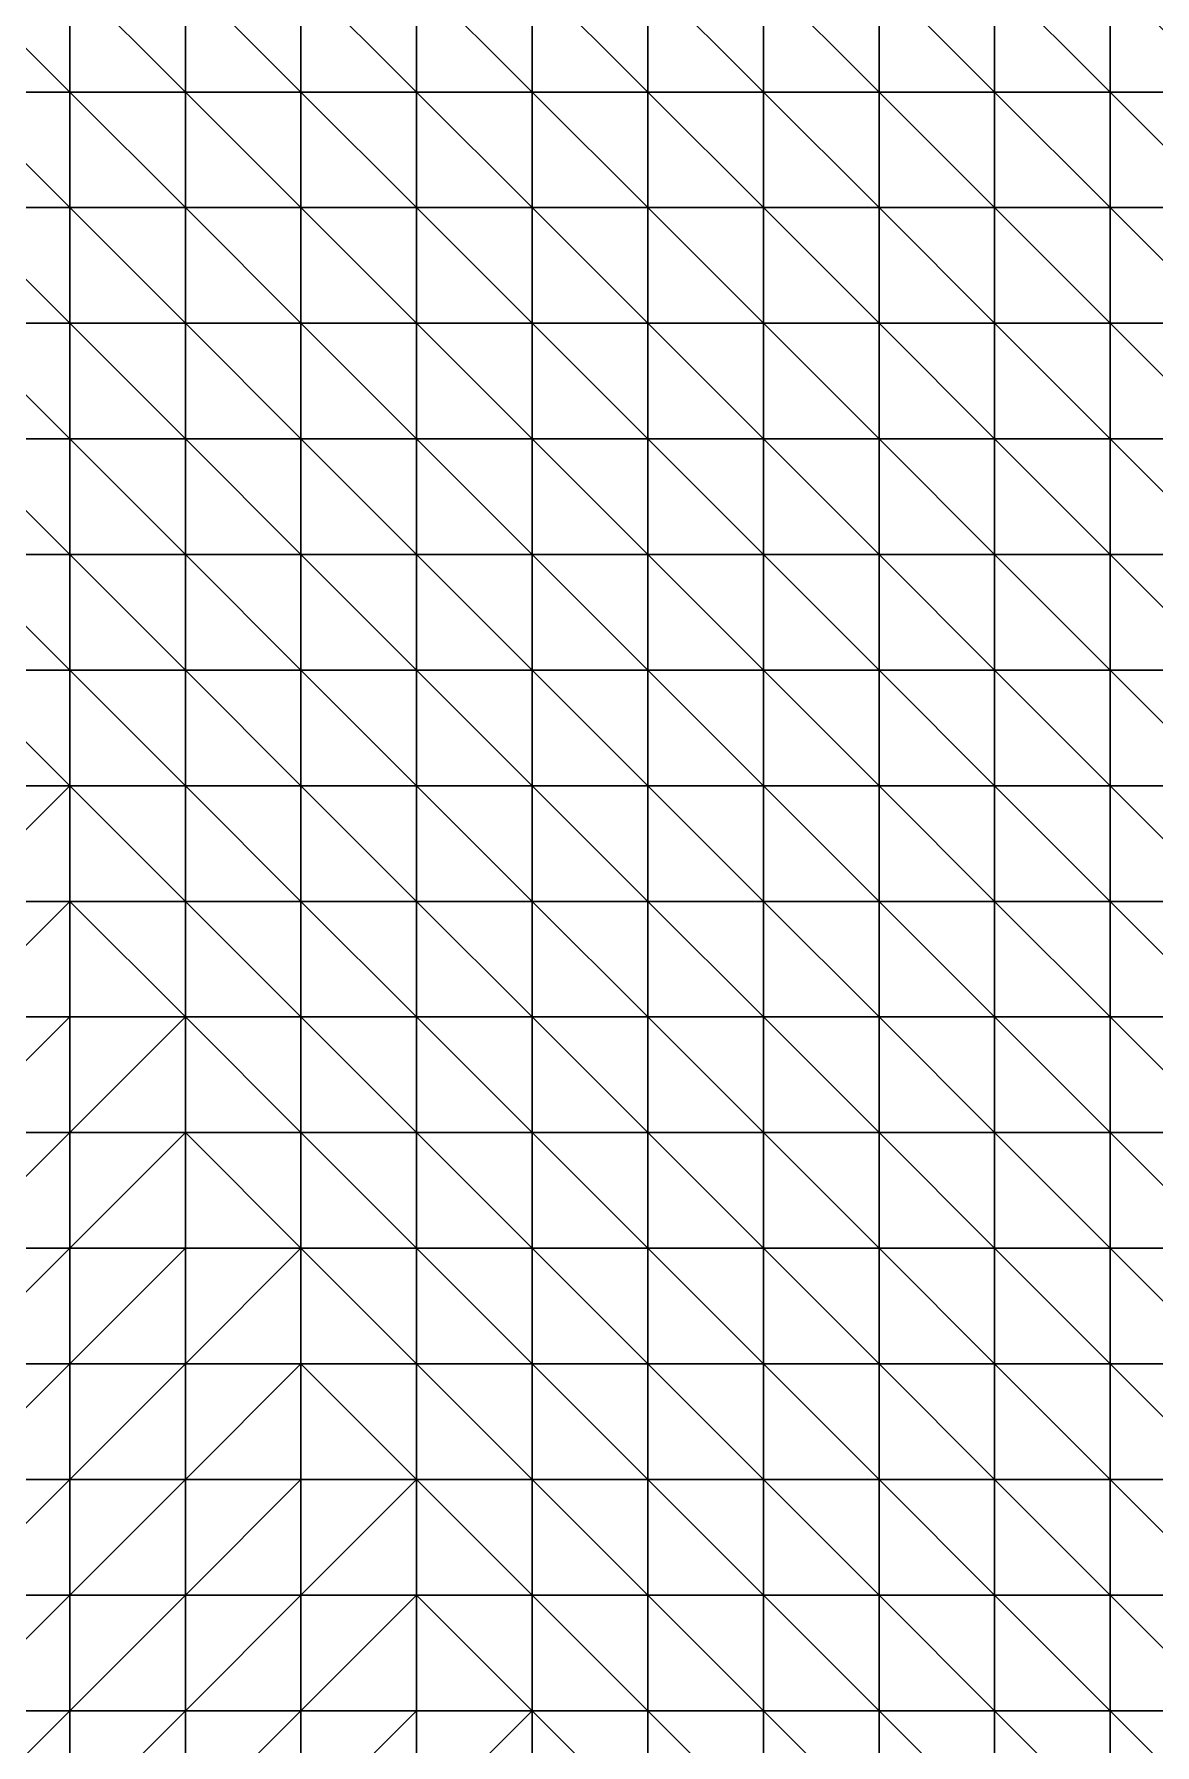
# Model space of a CAD drawing. Header units: metres. Extents: x -315 to 301, y -240 to 232.
# Drawn here: x -237.5 to -159.9, y -122.4 to -4 of the extents above; entities that cross this region are included whole.
import ezdxf

# ---------------------------------------------------------------- set-up
doc = ezdxf.new("R2010")
doc.units = ezdxf.units.M

msp = doc.modelspace()

# ---------------------------------------------------------------- linework, layer by layer
for points in [[(-243, 0, -404.8687), (-235, -8, -404.8687), (-235, 0, -405.3393), (-234.9999, 0.0001, -405.3392)], [(-243, 0, -404.8687), (-243, -8, -404.3981), (-235, -8, -404.8687), (-234.9999, -7.9999, -404.8686)], [(-235, 0, -405.3393), (-227, -8, -405.3393), (-227, 0, -405.3393), (-226.9999, 0.0001, -405.3392)], [(-235, 0, -405.3393), (-235, -8, -404.8687), (-227, -8, -405.3393), (-226.9999, -7.9999, -405.3392)], [(-227, 0, -405.3393), (-219, -8, -405.8098), (-219, 0, -405.8098), (-218.9999, 0.0001, -405.8098)], [(-227, 0, -405.3393), (-227, -8, -405.3393), (-219, -8, -405.8098), (-218.9999, -7.9999, -405.8098)], [(-219, 0, -405.8098), (-211, -8, -406.2804), (-211, 0, -406.2804), (-210.9999, 0.0001, -406.2803)], [(-219, 0, -405.8098), (-219, -8, -405.8098), (-211, -8, -406.2804), (-210.9999, -7.9999, -406.2803)], [(-211, 0, -406.2804), (-203, -8, -406.2804), (-203, 0, -406.2804), (-202.9999, 0.0001, -406.2803)], [(-211, 0, -406.2804), (-211, -8, -406.2804), (-203, -8, -406.2804), (-202.9999, -7.9999, -406.2803)], [(-203, 0, -406.2804), (-195, -8, -406.2804), (-195, 0, -406.2804), (-194.9999, 0.0001, -406.2803)], [(-203, 0, -406.2804), (-203, -8, -406.2804), (-195, -8, -406.2804), (-194.9999, -7.9999, -406.2803)], [(-195, 0, -406.2804), (-187, -8, -406.2804), (-187, 0, -405.8098), (-186.9999, 0.0001, -405.8098)], [(-195, 0, -406.2804), (-195, -8, -406.2804), (-187, -8, -406.2804), (-186.9999, -7.9999, -406.2803)], [(-187, 0, -405.8098), (-179, -8, -403.4569), (-179, 0, -403.4569), (-178.9999, 0.0001, -403.4568)], [(-187, 0, -405.8098), (-187, -8, -406.2804), (-179, -8, -403.4569), (-178.9999, -7.9999, -403.4568)], [(-179, 0, -403.4569), (-171, -8, -397.8098), (-171, 0, -397.8098), (-170.9999, 0.0001, -397.8098)], [(-179, 0, -403.4569), (-179, -8, -403.4569), (-171, -8, -397.8098), (-170.9999, -7.9999, -397.8098)], [(-171, 0, -397.8098), (-163, -8, -390.2804), (-163, 0, -390.2804), (-162.9999, 0.0001, -390.2803)], [(-171, 0, -397.8098), (-171, -8, -397.8098), (-163, -8, -390.2804), (-162.9999, -7.9999, -390.2803)], [(-163, 0, -390.2804), (-155, -8, -384.6334), (-155, 0, -384.1628), (-154.9999, 0.0001, -384.1627)], [(-163, 0, -390.2804), (-163, -8, -390.2804), (-155, -8, -384.6334), (-154.9999, -7.9999, -384.6333)], [(-243, -8, -404.3981), (-235, -16, -404.8687), (-235, -8, -404.8687), (-234.9999, -7.9999, -404.8686)], [(-243, -8, -404.3981), (-243, -16, -404.3981), (-235, -16, -404.8687), (-234.9999, -15.9999, -404.8686)], [(-235, -8, -404.8687), (-227, -16, -405.3393), (-227, -8, -405.3393), (-226.9999, -7.9999, -405.3392)], [(-235, -8, -404.8687), (-235, -16, -404.8687), (-227, -16, -405.3393), (-226.9999, -15.9999, -405.3392)], [(-227, -8, -405.3393), (-219, -16, -405.8098), (-219, -8, -405.8098), (-218.9999, -7.9999, -405.8098)], [(-227, -8, -405.3393), (-227, -16, -405.3393), (-219, -16, -405.8098), (-218.9999, -15.9999, -405.8098)], [(-219, -8, -405.8098), (-211, -16, -405.8098), (-211, -8, -406.2804), (-210.9999, -7.9999, -406.2803)], [(-219, -8, -405.8098), (-219, -16, -405.8098), (-211, -16, -405.8098), (-210.9999, -15.9999, -405.8098)], [(-211, -8, -406.2804), (-203, -16, -406.2804), (-203, -8, -406.2804), (-202.9999, -7.9999, -406.2803)], [(-211, -8, -406.2804), (-211, -16, -405.8098), (-203, -16, -406.2804), (-202.9999, -15.9999, -406.2803)], [(-203, -8, -406.2804), (-195, -16, -406.2804), (-195, -8, -406.2804), (-194.9999, -7.9999, -406.2803)], [(-203, -8, -406.2804), (-203, -16, -406.2804), (-195, -16, -406.2804), (-194.9999, -15.9999, -406.2803)], [(-195, -8, -406.2804), (-187, -16, -406.2804), (-187, -8, -406.2804), (-186.9999, -7.9999, -406.2803)], [(-195, -8, -406.2804), (-195, -16, -406.2804), (-187, -16, -406.2804), (-186.9999, -15.9999, -406.2803)], [(-187, -8, -406.2804), (-179, -16, -404.3981), (-179, -8, -403.4569), (-178.9999, -7.9999, -403.4568)], [(-187, -8, -406.2804), (-187, -16, -406.2804), (-179, -16, -404.3981), (-178.9999, -15.9999, -404.398)], [(-179, -8, -403.4569), (-171, -16, -399.2216), (-171, -8, -397.8098), (-170.9999, -7.9999, -397.8098)], [(-179, -8, -403.4569), (-179, -16, -404.3981), (-171, -16, -399.2216), (-170.9999, -15.9999, -399.2215)], [(-171, -8, -397.8098), (-163, -16, -391.6922), (-163, -8, -390.2804), (-162.9999, -7.9999, -390.2803)], [(-171, -8, -397.8098), (-171, -16, -399.2216), (-163, -16, -391.6922), (-162.9999, -15.9999, -391.6921)], [(-163, -8, -390.2804), (-155, -16, -385.5745), (-155, -8, -384.6334), (-154.9999, -7.9999, -384.6333)], [(-163, -8, -390.2804), (-163, -16, -391.6922), (-155, -16, -385.5745), (-154.9999, -15.9999, -385.5745)], [(-243, -16, -404.3981), (-235, -24, -404.8687), (-235, -16, -404.8687), (-234.9999, -15.9999, -404.8686)], [(-243, -16, -404.3981), (-243, -24, -404.3981), (-235, -24, -404.8687), (-234.9999, -23.9999, -404.8686)], [(-235, -16, -404.8687), (-227, -24, -405.3393), (-227, -16, -405.3393), (-226.9999, -15.9999, -405.3392)], [(-235, -16, -404.8687), (-235, -24, -404.8687), (-227, -24, -405.3393), (-226.9999, -23.9999, -405.3392)], [(-227, -16, -405.3393), (-219, -24, -405.3393), (-219, -16, -405.8098), (-218.9999, -15.9999, -405.8098)], [(-227, -16, -405.3393), (-227, -24, -405.3393), (-219, -24, -405.3393), (-218.9999, -23.9999, -405.3392)], [(-219, -16, -405.8098), (-211, -24, -405.8098), (-211, -16, -405.8098), (-210.9999, -15.9999, -405.8098)], [(-219, -16, -405.8098), (-219, -24, -405.3393), (-211, -24, -405.8098), (-210.9999, -23.9999, -405.8098)], [(-211, -16, -405.8098), (-203, -24, -406.2804), (-203, -16, -406.2804), (-202.9999, -15.9999, -406.2803)], [(-211, -16, -405.8098), (-211, -24, -405.8098), (-203, -24, -406.2804), (-202.9999, -23.9999, -406.2803)], [(-203, -16, -406.2804), (-195, -24, -406.2804), (-195, -16, -406.2804), (-194.9999, -15.9999, -406.2803)], [(-203, -16, -406.2804), (-203, -24, -406.2804), (-195, -24, -406.2804), (-194.9999, -23.9999, -406.2803)], [(-195, -16, -406.2804), (-187, -24, -406.2804), (-187, -16, -406.2804), (-186.9999, -15.9999, -406.2803)], [(-195, -16, -406.2804), (-195, -24, -406.2804), (-187, -24, -406.2804), (-186.9999, -23.9999, -406.2803)], [(-187, -16, -406.2804), (-179, -24, -405.3393), (-179, -16, -404.3981), (-178.9999, -15.9999, -404.398)], [(-187, -16, -406.2804), (-187, -24, -406.2804), (-179, -24, -405.3393), (-178.9999, -23.9999, -405.3392)], [(-179, -16, -404.3981), (-171, -24, -401.104), (-171, -16, -399.2216), (-170.9999, -15.9999, -399.2215)], [(-179, -16, -404.3981), (-179, -24, -405.3393), (-171, -24, -401.104), (-170.9999, -23.9999, -401.1039)], [(-171, -16, -399.2216), (-163, -24, -394.0451), (-163, -16, -391.6922), (-162.9999, -15.9999, -391.6921)], [(-171, -16, -399.2216), (-171, -24, -401.104), (-163, -24, -394.0451), (-162.9999, -23.9999, -394.045)], [(-163, -16, -391.6922), (-155, -24, -387.9275), (-155, -16, -385.5745), (-154.9999, -15.9999, -385.5745)], [(-163, -16, -391.6922), (-163, -24, -394.0451), (-155, -24, -387.9275), (-154.9999, -23.9999, -387.9274)], [(-243, -24, -404.3981), (-235, -32, -404.3981), (-235, -24, -404.8687), (-234.9999, -23.9999, -404.8686)], [(-243, -24, -404.3981), (-243, -32, -402.9863), (-235, -32, -404.3981), (-234.9999, -31.9999, -404.398)], [(-235, -24, -404.8687), (-227, -32, -404.8687), (-227, -24, -405.3393), (-226.9999, -23.9999, -405.3392)], [(-235, -24, -404.8687), (-235, -32, -404.3981), (-227, -32, -404.8687), (-226.9999, -31.9999, -404.8686)], [(-227, -24, -405.3393), (-219, -32, -404.8687), (-219, -24, -405.3393), (-218.9999, -23.9999, -405.3392)], [(-227, -24, -405.3393), (-227, -32, -404.8687), (-219, -32, -404.8687), (-218.9999, -31.9999, -404.8686)], [(-219, -24, -405.3393), (-211, -32, -405.3393), (-211, -24, -405.8098), (-210.9999, -23.9999, -405.8098)], [(-219, -24, -405.3393), (-219, -32, -404.8687), (-211, -32, -405.3393), (-210.9999, -31.9999, -405.3392)], [(-211, -24, -405.8098), (-203, -32, -405.8098), (-203, -24, -406.2804), (-202.9999, -23.9999, -406.2803)], [(-211, -24, -405.8098), (-211, -32, -405.3393), (-203, -32, -405.8098), (-202.9999, -31.9999, -405.8098)], [(-203, -24, -406.2804), (-195, -32, -406.2804), (-195, -24, -406.2804), (-194.9999, -23.9999, -406.2803)], [(-203, -24, -406.2804), (-203, -32, -405.8098), (-195, -32, -406.2804), (-194.9999, -31.9999, -406.2803)], [(-195, -24, -406.2804), (-187, -32, -406.2804), (-187, -24, -406.2804), (-186.9999, -23.9999, -406.2803)], [(-195, -24, -406.2804), (-195, -32, -406.2804), (-187, -32, -406.2804), (-186.9999, -31.9999, -406.2803)], [(-187, -24, -406.2804), (-179, -32, -405.8098), (-179, -24, -405.3393), (-178.9999, -23.9999, -405.3392)], [(-187, -24, -406.2804), (-187, -32, -406.2804), (-179, -32, -405.8098), (-178.9999, -31.9999, -405.8098)], [(-179, -24, -405.3393), (-171, -32, -402.9863), (-171, -24, -401.104), (-170.9999, -23.9999, -401.1039)], [(-179, -24, -405.3393), (-179, -32, -405.8098), (-171, -32, -402.9863), (-170.9999, -31.9999, -402.9862)], [(-171, -24, -401.104), (-163, -32, -397.3393), (-163, -24, -394.0451), (-162.9999, -23.9999, -394.045)], [(-171, -24, -401.104), (-171, -32, -402.9863), (-163, -32, -397.3393), (-162.9999, -31.9999, -397.3392)], [(-163, -24, -394.0451), (-155, -32, -391.2216), (-155, -24, -387.9275), (-154.9999, -23.9999, -387.9274)], [(-163, -24, -394.0451), (-163, -32, -397.3393), (-155, -32, -391.2216), (-154.9999, -31.9999, -391.2215)], [(-243, -32, -402.9863), (-235, -40, -402.9863), (-235, -32, -404.3981), (-234.9999, -31.9999, -404.398)], [(-243, -32, -402.9863), (-243, -40, -400.6334), (-235, -40, -402.9863), (-234.9999, -39.9999, -402.9862)], [(-235, -32, -404.3981), (-227, -40, -404.3981), (-227, -32, -404.8687), (-226.9999, -31.9999, -404.8686)], [(-235, -32, -404.3981), (-235, -40, -402.9863), (-227, -40, -404.3981), (-226.9999, -39.9999, -404.398)], [(-227, -32, -404.8687), (-219, -40, -404.3981), (-219, -32, -404.8687), (-218.9999, -31.9999, -404.8686)], [(-227, -32, -404.8687), (-227, -40, -404.3981), (-219, -40, -404.3981), (-218.9999, -39.9999, -404.398)], [(-219, -32, -404.8687), (-211, -40, -404.8687), (-211, -32, -405.3393), (-210.9999, -31.9999, -405.3392)], [(-219, -32, -404.8687), (-219, -40, -404.3981), (-211, -40, -404.8687), (-210.9999, -39.9999, -404.8686)], [(-211, -32, -405.3393), (-203, -40, -405.3393), (-203, -32, -405.8098), (-202.9999, -31.9999, -405.8098)], [(-211, -32, -405.3393), (-211, -40, -404.8687), (-203, -40, -405.3393), (-202.9999, -39.9999, -405.3392)], [(-203, -32, -405.8098), (-195, -40, -405.8098), (-195, -32, -406.2804), (-194.9999, -31.9999, -406.2803)], [(-203, -32, -405.8098), (-203, -40, -405.3393), (-195, -40, -405.8098), (-194.9999, -39.9999, -405.8098)], [(-195, -32, -406.2804), (-187, -40, -406.2804), (-187, -32, -406.2804), (-186.9999, -31.9999, -406.2803)], [(-195, -32, -406.2804), (-195, -40, -405.8098), (-187, -40, -406.2804), (-186.9999, -39.9999, -406.2803)], [(-187, -32, -406.2804), (-179, -40, -405.8098), (-179, -32, -405.8098), (-178.9999, -31.9999, -405.8098)], [(-187, -32, -406.2804), (-187, -40, -406.2804), (-179, -40, -405.8098), (-178.9999, -39.9999, -405.8098)], [(-179, -32, -405.8098), (-171, -40, -404.3981), (-171, -32, -402.9863), (-170.9999, -31.9999, -402.9862)], [(-179, -32, -405.8098), (-179, -40, -405.8098), (-171, -40, -404.3981), (-170.9999, -39.9999, -404.398)], [(-171, -32, -402.9863), (-163, -40, -400.1628), (-163, -32, -397.3393), (-162.9999, -31.9999, -397.3392)], [(-171, -32, -402.9863), (-171, -40, -404.3981), (-163, -40, -400.1628), (-162.9999, -39.9999, -400.1627)], [(-163, -32, -397.3393), (-155, -40, -394.9863), (-155, -32, -391.2216), (-154.9999, -31.9999, -391.2215)], [(-163, -32, -397.3393), (-163, -40, -400.1628), (-155, -40, -394.9863), (-154.9999, -39.9999, -394.9862)], [(-243, -40, -400.6334), (-235, -48, -401.5745), (-235, -40, -402.9863), (-234.9999, -39.9999, -402.9862)], [(-243, -40, -400.6334), (-243, -48, -396.3981), (-235, -48, -401.5745), (-234.9999, -47.9999, -401.5745)], [(-235, -40, -402.9863), (-227, -48, -403.4569), (-227, -40, -404.3981), (-226.9999, -39.9999, -404.398)], [(-235, -40, -402.9863), (-235, -48, -401.5745), (-227, -48, -403.4569), (-226.9999, -47.9999, -403.4568)], [(-227, -40, -404.3981), (-219, -48, -404.3981), (-219, -40, -404.3981), (-218.9999, -39.9999, -404.398)], [(-227, -40, -404.3981), (-227, -48, -403.4569), (-219, -48, -404.3981), (-218.9999, -47.9999, -404.398)], [(-219, -40, -404.3981), (-211, -48, -404.3981), (-211, -40, -404.8687), (-210.9999, -39.9999, -404.8686)], [(-219, -40, -404.3981), (-219, -48, -404.3981), (-211, -48, -404.3981), (-210.9999, -47.9999, -404.398)], [(-211, -40, -404.8687), (-203, -48, -404.8687), (-203, -40, -405.3393), (-202.9999, -39.9999, -405.3392)], [(-211, -40, -404.8687), (-211, -48, -404.3981), (-203, -48, -404.8687), (-202.9999, -47.9999, -404.8686)], [(-203, -40, -405.3393), (-195, -48, -405.3393), (-195, -40, -405.8098), (-194.9999, -39.9999, -405.8098)], [(-203, -40, -405.3393), (-203, -48, -404.8687), (-195, -48, -405.3393), (-194.9999, -47.9999, -405.3392)], [(-195, -40, -405.8098), (-187, -48, -405.8098), (-187, -40, -406.2804), (-186.9999, -39.9999, -406.2803)], [(-195, -40, -405.8098), (-195, -48, -405.3393), (-187, -48, -405.8098), (-186.9999, -47.9999, -405.8098)], [(-187, -40, -406.2804), (-179, -48, -405.8098), (-179, -40, -405.8098), (-178.9999, -39.9999, -405.8098)], [(-187, -40, -406.2804), (-187, -48, -405.8098), (-179, -48, -405.8098), (-178.9999, -47.9999, -405.8098)], [(-179, -40, -405.8098), (-171, -48, -405.3393), (-171, -40, -404.3981), (-170.9999, -39.9999, -404.398)], [(-179, -40, -405.8098), (-179, -48, -405.8098), (-171, -48, -405.3393), (-170.9999, -47.9999, -405.3392)], [(-171, -40, -404.3981), (-163, -48, -402.5157), (-163, -40, -400.1628), (-162.9999, -39.9999, -400.1627)], [(-171, -40, -404.3981), (-171, -48, -405.3393), (-163, -48, -402.5157), (-162.9999, -47.9999, -402.5156)], [(-163, -40, -400.1628), (-155, -48, -398.751), (-155, -40, -394.9863), (-154.9999, -39.9999, -394.9862)], [(-163, -40, -400.1628), (-163, -48, -402.5157), (-155, -48, -398.751), (-154.9999, -47.9999, -398.7509)], [(-243, -48, -396.3981), (-235, -56, -399.2216), (-235, -48, -401.5745), (-234.9999, -47.9999, -401.5745)], [(-243, -48, -396.3981), (-243, -56, -392.1628), (-235, -56, -399.2216), (-234.9999, -55.9999, -399.2215)], [(-235, -48, -401.5745), (-227, -56, -402.5157), (-227, -48, -403.4569), (-226.9999, -47.9999, -403.4568)], [(-235, -48, -401.5745), (-235, -56, -399.2216), (-227, -56, -402.5157), (-226.9999, -55.9999, -402.5156)], [(-227, -48, -403.4569), (-219, -56, -403.9275), (-219, -48, -404.3981), (-218.9999, -47.9999, -404.398)], [(-227, -48, -403.4569), (-227, -56, -402.5157), (-219, -56, -403.9275), (-218.9999, -55.9999, -403.9274)], [(-219, -48, -404.3981), (-211, -56, -404.3981), (-211, -48, -404.3981), (-210.9999, -47.9999, -404.398)], [(-219, -48, -404.3981), (-219, -56, -403.9275), (-211, -56, -404.3981), (-210.9999, -55.9999, -404.398)], [(-211, -48, -404.3981), (-203, -56, -404.8687), (-203, -48, -404.8687), (-202.9999, -47.9999, -404.8686)], [(-211, -48, -404.3981), (-211, -56, -404.3981), (-203, -56, -404.8687), (-202.9999, -55.9999, -404.8686)], [(-203, -48, -404.8687), (-195, -56, -405.3393), (-195, -48, -405.3393), (-194.9999, -47.9999, -405.3392)], [(-203, -48, -404.8687), (-203, -56, -404.8687), (-195, -56, -405.3393), (-194.9999, -55.9999, -405.3392)], [(-195, -48, -405.3393), (-187, -56, -405.8098), (-187, -48, -405.8098), (-186.9999, -47.9999, -405.8098)], [(-195, -48, -405.3393), (-195, -56, -405.3393), (-187, -56, -405.8098), (-186.9999, -55.9999, -405.8098)], [(-187, -48, -405.8098), (-179, -56, -405.8098), (-179, -48, -405.8098), (-178.9999, -47.9999, -405.8098)], [(-187, -48, -405.8098), (-187, -56, -405.8098), (-179, -56, -405.8098), (-178.9999, -55.9999, -405.8098)], [(-179, -48, -405.8098), (-171, -56, -405.3393), (-171, -48, -405.3393), (-170.9999, -47.9999, -405.3392)], [(-179, -48, -405.8098), (-179, -56, -405.8098), (-171, -56, -405.3393), (-170.9999, -55.9999, -405.3392)], [(-171, -48, -405.3393), (-163, -56, -403.9275), (-163, -48, -402.5157), (-162.9999, -47.9999, -402.5156)], [(-171, -48, -405.3393), (-171, -56, -405.3393), (-163, -56, -403.9275), (-162.9999, -55.9999, -403.9274)], [(-163, -48, -402.5157), (-155, -56, -401.5745), (-155, -48, -398.751), (-154.9999, -47.9999, -398.7509)], [(-163, -48, -402.5157), (-163, -56, -403.9275), (-155, -56, -401.5745), (-154.9999, -55.9999, -401.5745)], [(-243, -64, -387.9275), (-235, -64, -396.3981), (-235, -56, -399.2216), (-234.9999, -55.9999, -399.2215)], [(-243, -64, -387.9275), (-235, -56, -399.2216), (-243, -56, -392.1628), (-242.9999, -55.9999, -392.1627)], [(-235, -56, -399.2216), (-227, -64, -401.104), (-227, -56, -402.5157), (-226.9999, -55.9999, -402.5156)], [(-235, -56, -399.2216), (-235, -64, -396.3981), (-227, -64, -401.104), (-226.9999, -63.9999, -401.1039)], [(-227, -56, -402.5157), (-219, -64, -402.9863), (-219, -56, -403.9275), (-218.9999, -55.9999, -403.9274)], [(-227, -56, -402.5157), (-227, -64, -401.104), (-219, -64, -402.9863), (-218.9999, -63.9999, -402.9862)], [(-219, -56, -403.9275), (-211, -64, -403.9275), (-211, -56, -404.3981), (-210.9999, -55.9999, -404.398)], [(-219, -56, -403.9275), (-219, -64, -402.9863), (-211, -64, -403.9275), (-210.9999, -63.9999, -403.9274)], [(-211, -56, -404.3981), (-203, -64, -404.8687), (-203, -56, -404.8687), (-202.9999, -55.9999, -404.8686)], [(-211, -56, -404.3981), (-211, -64, -403.9275), (-203, -64, -404.8687), (-202.9999, -63.9999, -404.8686)], [(-203, -56, -404.8687), (-195, -64, -405.3393), (-195, -56, -405.3393), (-194.9999, -55.9999, -405.3392)], [(-203, -56, -404.8687), (-203, -64, -404.8687), (-195, -64, -405.3393), (-194.9999, -63.9999, -405.3392)], [(-195, -56, -405.3393), (-187, -64, -405.8098), (-187, -56, -405.8098), (-186.9999, -55.9999, -405.8098)], [(-195, -56, -405.3393), (-195, -64, -405.3393), (-187, -64, -405.8098), (-186.9999, -63.9999, -405.8098)], [(-187, -56, -405.8098), (-179, -64, -406.2804), (-179, -56, -405.8098), (-178.9999, -55.9999, -405.8098)], [(-187, -56, -405.8098), (-187, -64, -405.8098), (-179, -64, -406.2804), (-178.9999, -63.9999, -406.2803)], [(-179, -56, -405.8098), (-171, -64, -405.3393), (-171, -56, -405.3393), (-170.9999, -55.9999, -405.3392)], [(-179, -56, -405.8098), (-179, -64, -406.2804), (-171, -64, -405.3393), (-170.9999, -63.9999, -405.3392)], [(-171, -56, -405.3393), (-163, -64, -404.3981), (-163, -56, -403.9275), (-162.9999, -55.9999, -403.9274)], [(-171, -56, -405.3393), (-171, -64, -405.3393), (-163, -64, -404.3981), (-162.9999, -63.9999, -404.398)], [(-163, -56, -403.9275), (-155, -64, -402.9863), (-155, -56, -401.5745), (-154.9999, -55.9999, -401.5745)], [(-163, -56, -403.9275), (-163, -64, -404.3981), (-155, -64, -402.9863), (-154.9999, -63.9999, -402.9862)], [(-243, -72, -382.751), (-235, -72, -393.104), (-235, -64, -396.3981), (-234.9999, -63.9999, -396.398)], [(-243, -72, -382.751), (-235, -64, -396.3981), (-243, -64, -387.9275), (-242.9999, -63.9999, -387.9274)], [(-235, -64, -396.3981), (-227, -72, -399.2216), (-227, -64, -401.104), (-226.9999, -63.9999, -401.1039)], [(-235, -64, -396.3981), (-235, -72, -393.104), (-227, -72, -399.2216), (-226.9999, -71.9999, -399.2215)], [(-227, -64, -401.104), (-219, -72, -402.0451), (-219, -64, -402.9863), (-218.9999, -63.9999, -402.9862)], [(-227, -64, -401.104), (-227, -72, -399.2216), (-219, -72, -402.0451), (-218.9999, -71.9999, -402.045)], [(-219, -64, -402.9863), (-211, -72, -403.9275), (-211, -64, -403.9275), (-210.9999, -63.9999, -403.9274)], [(-219, -64, -402.9863), (-219, -72, -402.0451), (-211, -72, -403.9275), (-210.9999, -71.9999, -403.9274)], [(-211, -64, -403.9275), (-203, -72, -404.3981), (-203, -64, -404.8687), (-202.9999, -63.9999, -404.8686)], [(-211, -64, -403.9275), (-211, -72, -403.9275), (-203, -72, -404.3981), (-202.9999, -71.9999, -404.398)], [(-203, -64, -404.8687), (-195, -72, -405.3393), (-195, -64, -405.3393), (-194.9999, -63.9999, -405.3392)], [(-203, -64, -404.8687), (-203, -72, -404.3981), (-195, -72, -405.3393), (-194.9999, -71.9999, -405.3392)], [(-195, -64, -405.3393), (-187, -72, -405.8098), (-187, -64, -405.8098), (-186.9999, -63.9999, -405.8098)], [(-195, -64, -405.3393), (-195, -72, -405.3393), (-187, -72, -405.8098), (-186.9999, -71.9999, -405.8098)], [(-187, -64, -405.8098), (-179, -72, -406.2804), (-179, -64, -406.2804), (-178.9999, -63.9999, -406.2803)], [(-187, -64, -405.8098), (-187, -72, -405.8098), (-179, -72, -406.2804), (-178.9999, -71.9999, -406.2803)], [(-179, -64, -406.2804), (-171, -72, -405.8098), (-171, -64, -405.3393), (-170.9999, -63.9999, -405.3392)], [(-179, -64, -406.2804), (-179, -72, -406.2804), (-171, -72, -405.8098), (-170.9999, -71.9999, -405.8098)], [(-171, -64, -405.3393), (-163, -72, -404.8687), (-163, -64, -404.3981), (-162.9999, -63.9999, -404.398)], [(-171, -64, -405.3393), (-171, -72, -405.8098), (-163, -72, -404.8687), (-162.9999, -71.9999, -404.8686)], [(-163, -64, -404.3981), (-155, -72, -403.9275), (-155, -64, -402.9863), (-154.9999, -63.9999, -402.9862)], [(-163, -64, -404.3981), (-163, -72, -404.8687), (-155, -72, -403.9275), (-154.9999, -71.9999, -403.9274)], [(-243, -80, -374.751), (-235, -80, -388.3981), (-235, -72, -393.104), (-234.9999, -71.9999, -393.1039)], [(-243, -80, -374.751), (-235, -72, -393.104), (-243, -72, -382.751), (-242.9999, -71.9999, -382.7509)], [(-235, -80, -388.3981), (-227, -80, -396.8687), (-227, -72, -399.2216), (-226.9999, -71.9999, -399.2215)], [(-235, -80, -388.3981), (-227, -72, -399.2216), (-235, -72, -393.104), (-234.9999, -71.9999, -393.1039)], [(-227, -72, -399.2216), (-219, -80, -401.104), (-219, -72, -402.0451), (-218.9999, -71.9999, -402.045)], [(-227, -72, -399.2216), (-227, -80, -396.8687), (-219, -80, -401.104), (-218.9999, -79.9999, -401.1039)], [(-219, -72, -402.0451), (-211, -80, -402.9863), (-211, -72, -403.9275), (-210.9999, -71.9999, -403.9274)], [(-219, -72, -402.0451), (-219, -80, -401.104), (-211, -80, -402.9863), (-210.9999, -79.9999, -402.9862)], [(-211, -72, -403.9275), (-203, -80, -403.9275), (-203, -72, -404.3981), (-202.9999, -71.9999, -404.398)], [(-211, -72, -403.9275), (-211, -80, -402.9863), (-203, -80, -403.9275), (-202.9999, -79.9999, -403.9274)], [(-203, -72, -404.3981), (-195, -80, -404.8687), (-195, -72, -405.3393), (-194.9999, -71.9999, -405.3392)], [(-203, -72, -404.3981), (-203, -80, -403.9275), (-195, -80, -404.8687), (-194.9999, -79.9999, -404.8686)], [(-195, -72, -405.3393), (-187, -80, -405.8098), (-187, -72, -405.8098), (-186.9999, -71.9999, -405.8098)], [(-195, -72, -405.3393), (-195, -80, -404.8687), (-187, -80, -405.8098), (-186.9999, -79.9999, -405.8098)], [(-187, -72, -405.8098), (-179, -80, -406.2804), (-179, -72, -406.2804), (-178.9999, -71.9999, -406.2803)], [(-187, -72, -405.8098), (-187, -80, -405.8098), (-179, -80, -406.2804), (-178.9999, -79.9999, -406.2803)], [(-179, -72, -406.2804), (-171, -80, -406.2804), (-171, -72, -405.8098), (-170.9999, -71.9999, -405.8098)], [(-179, -72, -406.2804), (-179, -80, -406.2804), (-171, -80, -406.2804), (-170.9999, -79.9999, -406.2803)], [(-171, -72, -405.8098), (-163, -80, -405.8098), (-163, -72, -404.8687), (-162.9999, -71.9999, -404.8686)], [(-171, -72, -405.8098), (-171, -80, -406.2804), (-163, -80, -405.8098), (-162.9999, -79.9999, -405.8098)], [(-163, -72, -404.8687), (-155, -80, -404.8687), (-155, -72, -403.9275), (-154.9999, -71.9999, -403.9274)], [(-163, -72, -404.8687), (-163, -80, -405.8098), (-155, -80, -404.8687), (-154.9999, -79.9999, -404.8686)], [(-243, -88, -366.2804), (-235, -88, -381.8098), (-235, -80, -388.3981), (-234.9999, -79.9999, -388.398)], [(-243, -88, -366.2804), (-235, -80, -388.3981), (-243, -80, -374.751), (-242.9999, -79.9999, -374.7509)], [(-235, -88, -381.8098), (-227, -88, -393.5745), (-227, -80, -396.8687), (-226.9999, -79.9999, -396.8686)], [(-235, -88, -381.8098), (-227, -80, -396.8687), (-235, -80, -388.3981), (-234.9999, -79.9999, -388.398)], [(-227, -80, -396.8687), (-219, -88, -399.2216), (-219, -80, -401.104), (-218.9999, -79.9999, -401.1039)], [(-227, -80, -396.8687), (-227, -88, -393.5745), (-219, -88, -399.2216), (-218.9999, -87.9999, -399.2215)], [(-219, -80, -401.104), (-211, -88, -401.5745), (-211, -80, -402.9863), (-210.9999, -79.9999, -402.9862)], [(-219, -80, -401.104), (-219, -88, -399.2216), (-211, -88, -401.5745), (-210.9999, -87.9999, -401.5745)], [(-211, -80, -402.9863), (-203, -88, -402.5157), (-203, -80, -403.9275), (-202.9999, -79.9999, -403.9274)], [(-211, -80, -402.9863), (-211, -88, -401.5745), (-203, -88, -402.5157), (-202.9999, -87.9999, -402.5156)], [(-203, -80, -403.9275), (-195, -88, -403.9275), (-195, -80, -404.8687), (-194.9999, -79.9999, -404.8686)], [(-203, -80, -403.9275), (-203, -88, -402.5157), (-195, -88, -403.9275), (-194.9999, -87.9999, -403.9274)], [(-195, -80, -404.8687), (-187, -88, -405.3393), (-187, -80, -405.8098), (-186.9999, -79.9999, -405.8098)], [(-195, -80, -404.8687), (-195, -88, -403.9275), (-187, -88, -405.3393), (-186.9999, -87.9999, -405.3392)], [(-187, -80, -405.8098), (-179, -88, -406.2804), (-179, -80, -406.2804), (-178.9999, -79.9999, -406.2803)], [(-187, -80, -405.8098), (-187, -88, -405.3393), (-179, -88, -406.2804), (-178.9999, -87.9999, -406.2803)], [(-179, -80, -406.2804), (-171, -88, -406.2804), (-171, -80, -406.2804), (-170.9999, -79.9999, -406.2803)], [(-179, -80, -406.2804), (-179, -88, -406.2804), (-171, -88, -406.2804), (-170.9999, -87.9999, -406.2803)], [(-171, -80, -406.2804), (-163, -88, -405.8098), (-163, -80, -405.8098), (-162.9999, -79.9999, -405.8098)], [(-171, -80, -406.2804), (-171, -88, -406.2804), (-163, -88, -405.8098), (-162.9999, -87.9999, -405.8098)], [(-163, -80, -405.8098), (-155, -88, -405.3393), (-155, -80, -404.8687), (-154.9999, -79.9999, -404.8686)], [(-163, -80, -405.8098), (-163, -88, -405.8098), (-155, -88, -405.3393), (-154.9999, -87.9999, -405.3392)], [(-243, -96, -357.8098), (-235, -96, -373.3393), (-235, -88, -381.8098), (-234.9999, -87.9999, -381.8098)], [(-243, -96, -357.8098), (-235, -88, -381.8098), (-243, -88, -366.2804), (-242.9999, -87.9999, -366.2803)], [(-235, -96, -373.3393), (-227, -96, -387.9275), (-227, -88, -393.5745), (-226.9999, -87.9999, -393.5745)], [(-235, -96, -373.3393), (-227, -88, -393.5745), (-235, -88, -381.8098), (-234.9999, -87.9999, -381.8098)], [(-227, -96, -387.9275), (-219, -96, -396.3981), (-219, -88, -399.2216), (-218.9999, -87.9999, -399.2215)], [(-227, -96, -387.9275), (-219, -88, -399.2216), (-227, -88, -393.5745), (-226.9999, -87.9999, -393.5745)], [(-219, -88, -399.2216), (-211, -96, -399.6922), (-211, -88, -401.5745), (-210.9999, -87.9999, -401.5745)], [(-219, -88, -399.2216), (-219, -96, -396.3981), (-211, -96, -399.6922), (-210.9999, -95.9999, -399.6921)], [(-211, -88, -401.5745), (-203, -96, -401.5745), (-203, -88, -402.5157), (-202.9999, -87.9999, -402.5156)], [(-211, -88, -401.5745), (-211, -96, -399.6922), (-203, -96, -401.5745), (-202.9999, -95.9999, -401.5745)], [(-203, -88, -402.5157), (-195, -96, -402.9863), (-195, -88, -403.9275), (-194.9999, -87.9999, -403.9274)], [(-203, -88, -402.5157), (-203, -96, -401.5745), (-195, -96, -402.9863), (-194.9999, -95.9999, -402.9862)], [(-195, -88, -403.9275), (-187, -96, -404.8687), (-187, -88, -405.3393), (-186.9999, -87.9999, -405.3392)], [(-195, -88, -403.9275), (-195, -96, -402.9863), (-187, -96, -404.8687), (-186.9999, -95.9999, -404.8686)], [(-187, -88, -405.3393), (-179, -96, -405.8098), (-179, -88, -406.2804), (-178.9999, -87.9999, -406.2803)], [(-187, -88, -405.3393), (-187, -96, -404.8687), (-179, -96, -405.8098), (-178.9999, -95.9999, -405.8098)], [(-179, -88, -406.2804), (-171, -96, -406.2804), (-171, -88, -406.2804), (-170.9999, -87.9999, -406.2803)], [(-179, -88, -406.2804), (-179, -96, -405.8098), (-171, -96, -406.2804), (-170.9999, -95.9999, -406.2803)], [(-171, -88, -406.2804), (-163, -96, -405.8098), (-163, -88, -405.8098), (-162.9999, -87.9999, -405.8098)], [(-171, -88, -406.2804), (-171, -96, -406.2804), (-163, -96, -405.8098), (-162.9999, -95.9999, -405.8098)], [(-163, -88, -405.8098), (-155, -96, -405.3393), (-155, -88, -405.3393), (-154.9999, -87.9999, -405.3392)], [(-163, -88, -405.8098), (-163, -96, -405.8098), (-155, -96, -405.3393), (-154.9999, -95.9999, -405.3392)], [(-243, -104, -350.751), (-235, -104, -365.8098), (-235, -96, -373.3393), (-234.9999, -95.9999, -373.3392)], [(-243, -104, -350.751), (-235, -96, -373.3393), (-243, -96, -357.8098), (-242.9999, -95.9999, -357.8098)], [(-235, -104, -365.8098), (-227, -104, -381.3393), (-227, -96, -387.9275), (-226.9999, -95.9999, -387.9274)], [(-235, -104, -365.8098), (-227, -96, -387.9275), (-235, -96, -373.3393), (-234.9999, -95.9999, -373.3392)], [(-227, -104, -381.3393), (-219, -104, -392.6334), (-219, -96, -396.3981), (-218.9999, -95.9999, -396.398)], [(-227, -104, -381.3393), (-219, -96, -396.3981), (-227, -96, -387.9275), (-226.9999, -95.9999, -387.9274)], [(-219, -96, -396.3981), (-211, -104, -398.2804), (-211, -96, -399.6922), (-210.9999, -95.9999, -399.6921)], [(-219, -96, -396.3981), (-219, -104, -392.6334), (-211, -104, -398.2804), (-210.9999, -103.9999, -398.2803)], [(-211, -96, -399.6922), (-203, -104, -400.6334), (-203, -96, -401.5745), (-202.9999, -95.9999, -401.5745)], [(-211, -96, -399.6922), (-211, -104, -398.2804), (-203, -104, -400.6334), (-202.9999, -103.9999, -400.6333)], [(-203, -96, -401.5745), (-195, -104, -402.5157), (-195, -96, -402.9863), (-194.9999, -95.9999, -402.9862)], [(-203, -96, -401.5745), (-203, -104, -400.6334), (-195, -104, -402.5157), (-194.9999, -103.9999, -402.5156)], [(-195, -96, -402.9863), (-187, -104, -404.3981), (-187, -96, -404.8687), (-186.9999, -95.9999, -404.8686)], [(-195, -96, -402.9863), (-195, -104, -402.5157), (-187, -104, -404.3981), (-186.9999, -103.9999, -404.398)], [(-187, -96, -404.8687), (-179, -104, -405.3393), (-179, -96, -405.8098), (-178.9999, -95.9999, -405.8098)], [(-187, -96, -404.8687), (-187, -104, -404.3981), (-179, -104, -405.3393), (-178.9999, -103.9999, -405.3392)], [(-179, -96, -405.8098), (-171, -104, -405.8098), (-171, -96, -406.2804), (-170.9999, -95.9999, -406.2803)], [(-179, -96, -405.8098), (-179, -104, -405.3393), (-171, -104, -405.8098), (-170.9999, -103.9999, -405.8098)], [(-171, -96, -406.2804), (-163, -104, -405.8098), (-163, -96, -405.8098), (-162.9999, -95.9999, -405.8098)], [(-171, -96, -406.2804), (-171, -104, -405.8098), (-163, -104, -405.8098), (-162.9999, -103.9999, -405.8098)], [(-163, -96, -405.8098), (-155, -104, -405.8098), (-155, -96, -405.3393), (-154.9999, -95.9999, -405.3392)], [(-163, -96, -405.8098), (-163, -104, -405.8098), (-155, -104, -405.8098), (-154.9999, -103.9999, -405.8098)], [(-243, -112, -343.6922), (-235, -112, -357.3393), (-235, -104, -365.8098), (-234.9999, -103.9999, -365.8098)], [(-243, -112, -343.6922), (-235, -104, -365.8098), (-243, -104, -350.751), (-242.9999, -103.9999, -350.7509)], [(-235, -112, -357.3393), (-227, -112, -373.8098), (-227, -104, -381.3393), (-226.9999, -103.9999, -381.3392)], [(-235, -112, -357.3393), (-227, -104, -381.3393), (-235, -104, -365.8098), (-234.9999, -103.9999, -365.8098)], [(-227, -112, -373.8098), (-219, -112, -387.4569), (-219, -104, -392.6334), (-218.9999, -103.9999, -392.6333)], [(-227, -112, -373.8098), (-219, -104, -392.6334), (-227, -104, -381.3393), (-226.9999, -103.9999, -381.3392)], [(-219, -112, -387.4569), (-211, -112, -395.9275), (-211, -104, -398.2804), (-210.9999, -103.9999, -398.2803)], [(-219, -112, -387.4569), (-211, -104, -398.2804), (-219, -104, -392.6334), (-218.9999, -103.9999, -392.6333)], [(-211, -104, -398.2804), (-203, -112, -399.6922), (-203, -104, -400.6334), (-202.9999, -103.9999, -400.6333)], [(-211, -104, -398.2804), (-211, -112, -395.9275), (-203, -112, -399.6922), (-202.9999, -111.9999, -399.6921)], [(-203, -104, -400.6334), (-195, -112, -401.5745), (-195, -104, -402.5157), (-194.9999, -103.9999, -402.5156)], [(-203, -104, -400.6334), (-203, -112, -399.6922), (-195, -112, -401.5745), (-194.9999, -111.9999, -401.5745)], [(-195, -104, -402.5157), (-187, -112, -403.4569), (-187, -104, -404.3981), (-186.9999, -103.9999, -404.398)], [(-195, -104, -402.5157), (-195, -112, -401.5745), (-187, -112, -403.4569), (-186.9999, -111.9999, -403.4568)], [(-187, -104, -404.3981), (-179, -112, -404.8687), (-179, -104, -405.3393), (-178.9999, -103.9999, -405.3392)], [(-187, -104, -404.3981), (-187, -112, -403.4569), (-179, -112, -404.8687), (-178.9999, -111.9999, -404.8686)], [(-179, -104, -405.3393), (-171, -112, -405.8098), (-171, -104, -405.8098), (-170.9999, -103.9999, -405.8098)], [(-179, -104, -405.3393), (-179, -112, -404.8687), (-171, -112, -405.8098), (-170.9999, -111.9999, -405.8098)], [(-171, -104, -405.8098), (-163, -112, -405.8098), (-163, -104, -405.8098), (-162.9999, -103.9999, -405.8098)], [(-171, -104, -405.8098), (-171, -112, -405.8098), (-163, -112, -405.8098), (-162.9999, -111.9999, -405.8098)], [(-163, -104, -405.8098), (-155, -112, -405.8098), (-155, -104, -405.8098), (-154.9999, -103.9999, -405.8098)], [(-163, -104, -405.8098), (-163, -112, -405.8098), (-155, -112, -405.8098), (-154.9999, -111.9999, -405.8098)], [(-243, -120, -337.1039), (-235, -120, -347.4569), (-235, -112, -357.3393), (-234.9999, -111.9999, -357.3392)], [(-243, -120, -337.1039), (-235, -112, -357.3393), (-243, -112, -343.6922), (-242.9999, -111.9999, -343.6921)], [(-235, -120, -347.4569), (-227, -120, -362.5158), (-227, -112, -373.8098), (-226.9999, -111.9999, -373.8098)], [(-235, -120, -347.4569), (-227, -112, -373.8098), (-235, -112, -357.3393), (-234.9999, -111.9999, -357.3392)], [(-227, -120, -362.5158), (-219, -120, -378.9863), (-219, -112, -387.4569), (-218.9999, -111.9999, -387.4568)], [(-227, -120, -362.5158), (-219, -112, -387.4569), (-227, -112, -373.8098), (-226.9999, -111.9999, -373.8098)], [(-219, -120, -378.9863), (-211, -120, -391.6922), (-211, -112, -395.9275), (-210.9999, -111.9999, -395.9274)], [(-219, -120, -378.9863), (-211, -112, -395.9275), (-219, -112, -387.4569), (-218.9999, -111.9999, -387.4568)], [(-211, -112, -395.9275), (-203, -120, -397.8098), (-203, -112, -399.6922), (-202.9999, -111.9999, -399.6921)], [(-211, -112, -395.9275), (-211, -120, -391.6922), (-203, -120, -397.8098), (-202.9999, -119.9999, -397.8098)], [(-203, -112, -399.6922), (-195, -120, -400.6334), (-195, -112, -401.5745), (-194.9999, -111.9999, -401.5745)], [(-203, -112, -399.6922), (-203, -120, -397.8098), (-195, -120, -400.6334), (-194.9999, -119.9999, -400.6333)], [(-195, -112, -401.5745), (-187, -120, -402.5157), (-187, -112, -403.4569), (-186.9999, -111.9999, -403.4568)], [(-195, -112, -401.5745), (-195, -120, -400.6334), (-187, -120, -402.5157), (-186.9999, -119.9999, -402.5156)], [(-187, -112, -403.4569), (-179, -120, -403.9275), (-179, -112, -404.8687), (-178.9999, -111.9999, -404.8686)], [(-187, -112, -403.4569), (-187, -120, -402.5157), (-179, -120, -403.9275), (-178.9999, -119.9999, -403.9274)], [(-179, -112, -404.8687), (-171, -120, -404.8687), (-171, -112, -405.8098), (-170.9999, -111.9999, -405.8098)], [(-179, -112, -404.8687), (-179, -120, -403.9275), (-171, -120, -404.8687), (-170.9999, -119.9999, -404.8686)], [(-171, -112, -405.8098), (-163, -120, -405.3393), (-163, -112, -405.8098), (-162.9999, -111.9999, -405.8098)], [(-171, -112, -405.8098), (-171, -120, -404.8687), (-163, -120, -405.3393), (-162.9999, -119.9999, -405.3392)], [(-163, -112, -405.8098), (-155, -120, -405.8098), (-155, -112, -405.8098), (-154.9999, -111.9999, -405.8098)], [(-163, -112, -405.8098), (-163, -120, -405.3393), (-155, -120, -405.8098), (-154.9999, -119.9999, -405.8098)], [(-243, -128, -331.4569), (-235, -128, -338.0451), (-235, -120, -347.4569), (-234.9999, -119.9999, -347.4568)], [(-243, -128, -331.4569), (-235, -120, -347.4569), (-243, -120, -337.1039), (-242.9999, -119.9999, -337.1039)], [(-235, -128, -338.0451), (-227, -128, -349.3393), (-227, -120, -362.5158), (-226.9999, -119.9999, -362.5157)], [(-235, -128, -338.0451), (-227, -120, -362.5158), (-235, -120, -347.4569), (-234.9999, -119.9999, -347.4568)], [(-227, -128, -349.3393), (-219, -128, -365.3393), (-219, -120, -378.9863), (-218.9999, -119.9999, -378.9862)], [(-227, -128, -349.3393), (-219, -120, -378.9863), (-227, -120, -362.5158), (-226.9999, -119.9999, -362.5157)], [(-219, -128, -365.3393), (-211, -128, -382.2804), (-211, -120, -391.6922), (-210.9999, -119.9999, -391.6921)], [(-219, -128, -365.3393), (-211, -120, -391.6922), (-219, -120, -378.9863), (-218.9999, -119.9999, -378.9862)], [(-211, -128, -382.2804), (-203, -128, -393.5745), (-203, -120, -397.8098), (-202.9999, -119.9999, -397.8098)], [(-211, -128, -382.2804), (-203, -120, -397.8098), (-211, -120, -391.6922), (-210.9999, -119.9999, -391.6921)], [(-203, -120, -397.8098), (-195, -128, -399.2216), (-195, -120, -400.6334), (-194.9999, -119.9999, -400.6333)], [(-203, -120, -397.8098), (-203, -128, -393.5745), (-195, -128, -399.2216), (-194.9999, -127.9999, -399.2215)], [(-195, -120, -400.6334), (-187, -128, -401.5745), (-187, -120, -402.5157), (-186.9999, -119.9999, -402.5156)], [(-195, -120, -400.6334), (-195, -128, -399.2216), (-187, -128, -401.5745), (-186.9999, -127.9999, -401.5745)], [(-187, -120, -402.5157), (-179, -128, -402.9863), (-179, -120, -403.9275), (-178.9999, -119.9999, -403.9274)], [(-187, -120, -402.5157), (-187, -128, -401.5745), (-179, -128, -402.9863), (-178.9999, -127.9999, -402.9862)], [(-179, -120, -403.9275), (-171, -128, -404.3981), (-171, -120, -404.8687), (-170.9999, -119.9999, -404.8686)], [(-179, -120, -403.9275), (-179, -128, -402.9863), (-171, -128, -404.3981), (-170.9999, -127.9999, -404.398)], [(-171, -120, -404.8687), (-163, -128, -404.8687), (-163, -120, -405.3393), (-162.9999, -119.9999, -405.3392)], [(-171, -120, -404.8687), (-171, -128, -404.3981), (-163, -128, -404.8687), (-162.9999, -127.9999, -404.8686)], [(-163, -120, -405.3393), (-155, -128, -405.3393), (-155, -120, -405.8098), (-154.9999, -119.9999, -405.8098)], [(-163, -120, -405.3393), (-163, -128, -404.8687), (-155, -128, -405.3393), (-154.9999, -127.9999, -405.3392)]]:
    msp.add_3dface(points)

doc.saveas('drawing.dxf')
